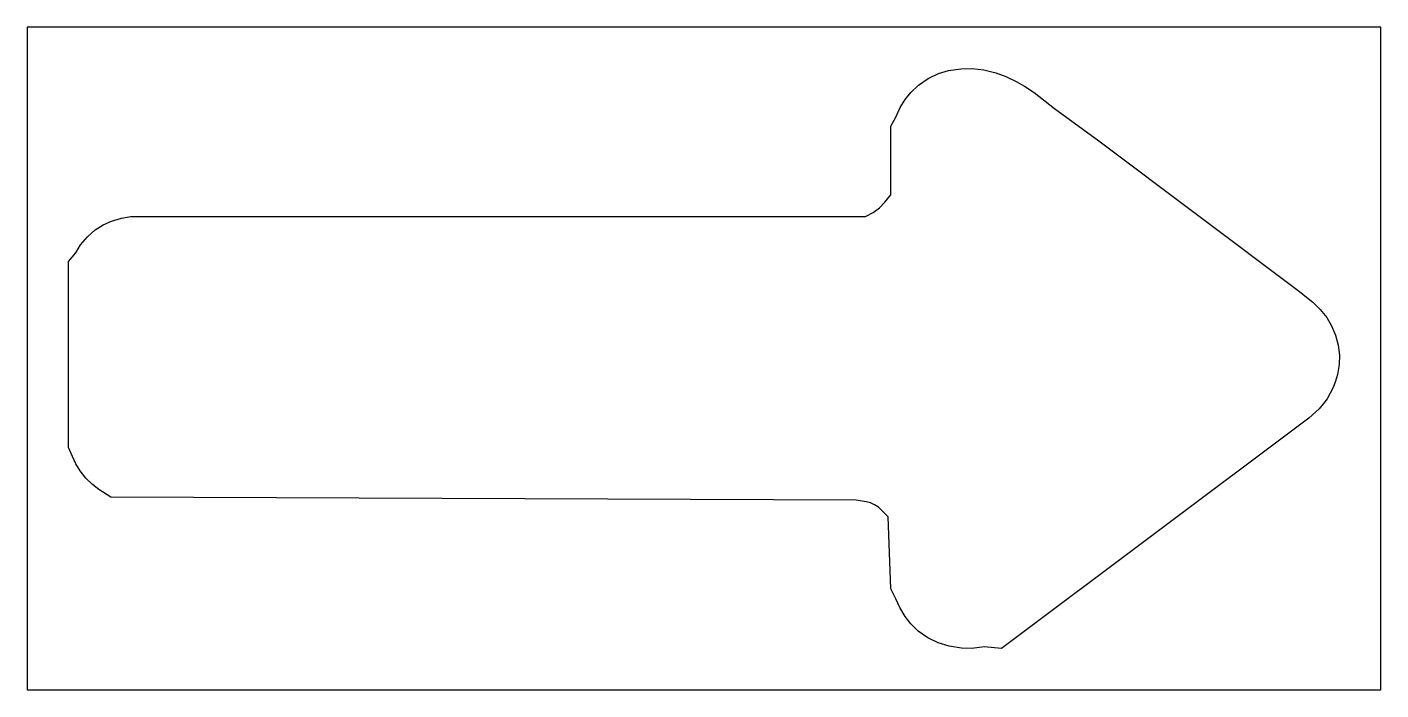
# Model space of a CAD drawing. Header units: inches. Extents: x 0 to 98, y 0 to 48.
import ezdxf

# ---------------------------------------------------------------- set-up
doc = ezdxf.new("R2010")
doc.units = ezdxf.units.IN
doc.header["$MEASUREMENT"] = 0
doc.layers.add('CUT', color=1, linetype='Continuous')

msp = doc.modelspace()

# ---------------------------------------------------------------- linework, layer by layer
at = {"layer": 'CUT'}
for points in [[(0, 0), (98, 0), (98, 48), (0, 48)], [(61.352, 13.404), (61.058, 13.54), (60.747, 13.629), (60.008, 13.741), (6.07, 13.968), (5.205, 14.516), (4.733, 14.866), (4.25, 15.336), (3.832, 15.864), (3.529, 16.369), (3.297, 16.91), (3, 17.557), (3, 31.036), (3.528, 31.657), (3.878, 32.231), (4.369, 32.807), (4.936, 33.309), (5.499, 33.675), (6.111, 33.951), (6.838, 34.161), (7.503, 34.293), (60.695, 34.293), (61.238, 34.579), (61.714, 34.899), (62.095, 35.329), (62.522, 35.84), (62.522, 40.832), (62.898, 41.475), (63.204, 42.168), (63.556, 42.743), (63.982, 43.265), (64.534, 43.784), (65.226, 44.264), (65.983, 44.63), (66.704, 44.846), (67.597, 44.986), (68.424, 45), (69.25, 44.91), (70.135, 44.692), (70.84, 44.425), (71.602, 44.062), (72.188, 43.723), (72.889, 43.25), (74.365, 42.112), (77.569, 39.76), (92.01, 28.926), (93.073, 28.088), (93.612, 27.552), (94.084, 26.959), (94.422, 26.377), (94.716, 25.68), (94.909, 24.961), (95, 24.23), (94.984, 23.572), (94.858, 22.842), (94.718, 22.366), (94.537, 21.902), (94.098, 21.091), (93.852, 20.748), (93.522, 20.366), (92.775, 19.681), (70.523, 3), (69.28, 3.124), (68.386, 3.011), (67.644, 3.028), (66.753, 3.174), (65.953, 3.415), (65.197, 3.784), (64.507, 4.266), (63.963, 4.793), (63.55, 5.324), (63.166, 5.978), (62.897, 6.595), (62.522, 7.322), (62.326, 12.542), (61.928, 12.945), (61.625, 13.225)]]:
    msp.add_lwpolyline(points, close=True, dxfattribs=at)

doc.saveas('drawing.dxf')
